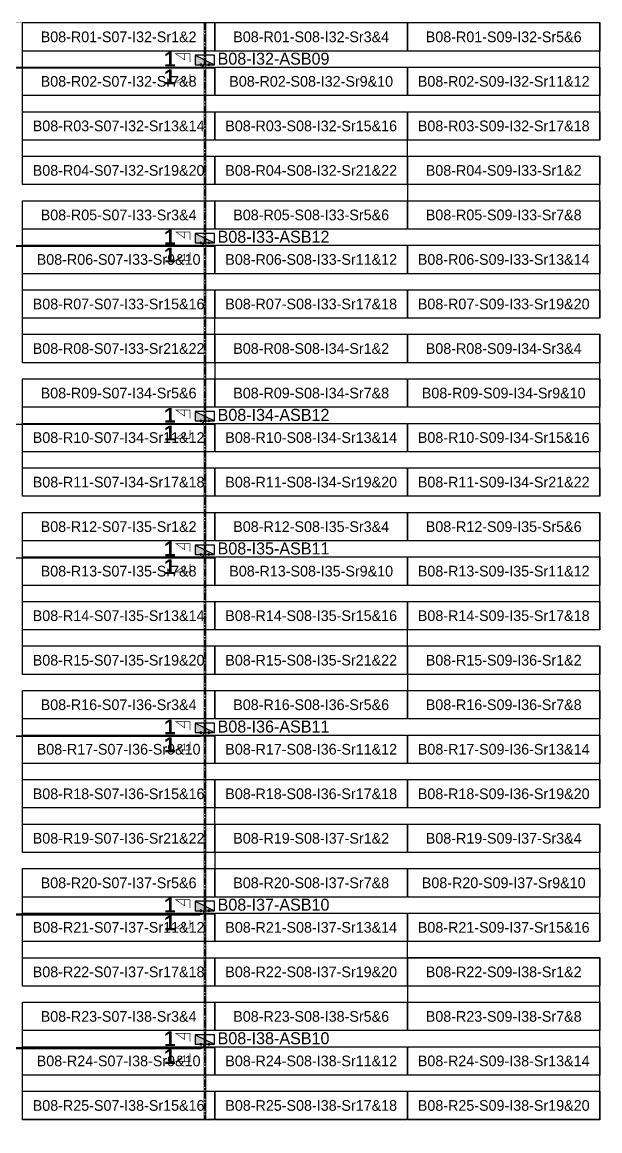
# Model space of a CAD drawing. Header units: metres. Extents: x 529746 to 530037, y 2674789 to 2675214.
# Drawn here: x 529940.2 to 530037.3, y 2675027.4 to 2675214.2 of the extents above; entities that cross this region are included whole.
import ezdxf
from ezdxf.enums import TextEntityAlignment as Align

# ---------------------------------------------------------------- set-up
doc = ezdxf.new("R2010")
doc.units = ezdxf.units.M
doc.linetypes.add('CENTER', pattern=[2, 1.25, -0.25, 0.25, -0.25])
doc.layers.add('Boundary-12.5 MW Block', color=6, linetype='Continuous', lineweight=9)
doc.layers.add('PILE', color=1, linetype='Continuous', lineweight=15)
for name, color, linetype in [('DC Trench BL-08', 40, 'Continuous'), ('E-Inverter Grouping', 2, 'Continuous'), ('Inverter Block-08', 7, 'Continuous'), ('LT Cable(AG) INV to LT Panel BL-08', 2, 'Continuous'), ('Messenger Wire Block-06 (Master Path)', 30, 'Continuous'), ('Messenger Wire Block-06 (MW Path)', 191, 'Continuous'), ('MMS Table Block-08', 8, 'Continuous'), ('Plan Line - DC BL-08', 40, 'Continuous'), ('Section Marking BL-08', 2, 'Continuous')]:
    doc.layers.add(name, color=color, linetype=linetype)
doc.styles.add('BoldTextStyle', font='arialbd.ttf')
doc.styles.get("Standard").update_dxf_attribs({"font": 'Adani Regular.ttf'})

# ---------------------------------------------------------------- blocks, each defined once
blk = doc.blocks.new('MMS Table (32.292 x 4.788)')
at = {"color": 0}
blk.add_lwpolyline([(0, -0.002), (0, 4.786), (32.292, 4.786), (32.292, -0.002)], close=True, dxfattribs=at)
at = {"color": 7}
blk.add_attdef('ID1', text='', height=1.8, dxfattribs=at).set_placement((16.146, 2.392), align=Align.MIDDLE_CENTER)
blk = doc.blocks.new('Inverter Block')
h = blk.add_hatch(color=0)
h.dxf.hatch_style = 1
h.paths.add_polyline_path([(-1.46, 2.27), (-1.46, 0.85), (1.46, 0.85)])
at = {"color": 0}
blk.add_lwpolyline([(1.46, 2.27), (-1.46, 2.27), (-1.46, 0.85), (1.46, 0.85)], close=True, dxfattribs=at)
blk.add_lwpolyline([(-1.46, 2.27), (1.46, 0.85)], dxfattribs=at)
at = {"layer": 'PILE'}
for centre in [(-0.61, 0.85), (0.61, 0.85)]:
    blk.add_circle(centre, 0.156, dxfattribs=at)
at = {"color": 7}
blk.add_attdef('ID', (-1.46, 3.01), '', height=1.8, dxfattribs=at)

msp = doc.modelspace()

# ---------------------------------------------------------------- linework, layer by layer
at = {"layer": 'Boundary-12.5 MW Block', "const_width": 0.05}
msp.add_lwpolyline([(529745.89, 2675214.08), (530037.32, 2675214.08), (530037.32, 2674789.29), (529745.89, 2674789.29)], close=True, dxfattribs=at)
at = {"layer": 'DC Trench BL-08', "color": 40, "const_width": 0.15}
msp.add_lwpolyline([(529971.05, 2675214.08), (529970.75, 2675214.08), (529970.75, 2675029.29), (529971.05, 2675029.29)], close=True, dxfattribs=at)
at = {"layer": 'E-Inverter Grouping'}
for points in [[(530037.32, 2675194.29), (530004.93, 2675194.29), (530004.93, 2675186.79), (529940.24, 2675186.79), (529940.24, 2675214.08), (530037.32, 2675214.08)], [(530037.32, 2675164.29), (529972.54, 2675164.29), (529972.54, 2675156.79), (529940.24, 2675156.79), (529940.24, 2675184.08), (530005.03, 2675184.08), (530005.03, 2675191.58), (530037.32, 2675191.58)], [(530037.32, 2675134.29), (529940.24, 2675134.29), (529940.24, 2675154.08), (529972.64, 2675154.08), (529972.64, 2675161.58), (530037.32, 2675161.58)], [(530037.32, 2675111.79), (530004.93, 2675111.79), (530004.93, 2675104.29), (529940.24, 2675104.29), (529940.24, 2675131.58), (530037.32, 2675131.58)], [(530037.32, 2675081.79), (529972.54, 2675081.79), (529972.54, 2675074.29), (529940.24, 2675074.29), (529940.24, 2675101.58), (530005.03, 2675101.58), (530005.03, 2675109.08), (530037.32, 2675109.08)]]:
    msp.add_lwpolyline(points, close=True, dxfattribs=at)
at = {"layer": 'E-Inverter Grouping', "color": 3}
for points in [[(529972.64, 2675071.58), (529972.64, 2675079.08), (530037.32, 2675079.08), (530037.32, 2675059.29), (530004.93, 2675059.29), (530004.93, 2675051.79), (529940.24, 2675051.79), (529940.24, 2675071.58)], [(530037.32, 2675029.29), (529940.24, 2675029.29), (529940.24, 2675049.08), (530005.03, 2675049.08), (530005.03, 2675056.58), (530037.32, 2675056.58)]]:
    msp.add_lwpolyline(points, close=True, dxfattribs=at)
at = {"layer": 'LT Cable(AG) INV to LT Panel BL-08'}
msp.add_lwpolyline([(529898.28, 2675003.25), (529898.76, 2675003.96, 0.14781), (529898.91, 2675004.46), (529898.91, 2675007.64, 0.210754), (529898.62, 2675008.3), (529891.93, 2675014.4, -0.210754), (529891.64, 2675015.07), (529891.64, 2675027.41, 0.0183), (529891.64, 2675027.47), (529891.54, 2675028.78, -0.0183), (529891.54, 2675028.85), (529891.54, 2675205.66, -0.414214), (529892.44, 2675206.56), (529970, 2675206.56, 0.414214), (529970.9, 2675207.46), (529970.9, 2675207.69)], format="xyb", dxfattribs=at)
at = {"layer": 'LT Cable(AG) INV to LT Panel BL-08', "color": 5}
for points in [[(529899.53, 2675003.67, -0.308695), (529898.96, 2675004.51), (529898.96, 2675007.66, 0.210754), (529898.67, 2675008.33), (529891.98, 2675014.43, -0.210754), (529891.69, 2675015.09), (529891.69, 2675027.41, 0.0183), (529891.69, 2675027.48), (529891.59, 2675028.79, -0.0183), (529891.59, 2675028.85), (529891.59, 2675175.61, -0.414214), (529892.49, 2675176.51), (529970, 2675176.51, 0.414214), (529970.9, 2675177.41), (529970.9, 2675177.69)], [(529899.53, 2675003.74, -0.292228), (529899.01, 2675004.56), (529899.01, 2675007.68, 0.210754), (529898.72, 2675008.35), (529892.03, 2675014.45, -0.210754), (529891.74, 2675015.11), (529891.74, 2675027.41, 0.0183), (529891.74, 2675027.48), (529891.64, 2675028.79, -0.0183), (529891.64, 2675028.85), (529891.64, 2675145.56, -0.414214), (529892.54, 2675146.46), (529970, 2675146.46, 0.414214), (529970.9, 2675147.36), (529970.9, 2675147.69)], [(529901.6, 2675003.71), (529899.96, 2675003.71, -0.414214), (529899.06, 2675004.61), (529899.06, 2675007.71, 0.210754), (529898.77, 2675008.37), (529892.08, 2675014.47, -0.210754), (529891.79, 2675015.13), (529891.79, 2675027.41, 0.0183), (529891.79, 2675027.48), (529891.69, 2675028.79, -0.0183), (529891.69, 2675028.86), (529891.69, 2675123.01, -0.414214), (529892.59, 2675123.91), (529970, 2675123.91, 0.414214), (529970.9, 2675124.81), (529970.9, 2675125.19)], [(529901.6, 2675003.76), (529900.01, 2675003.76, -0.414214), (529899.11, 2675004.66), (529899.11, 2675007.73, 0.210754), (529898.82, 2675008.39), (529892.13, 2675014.49, -0.210754), (529891.84, 2675015.16), (529891.84, 2675027.42, 0.0183), (529891.84, 2675027.48), (529891.74, 2675028.79, -0.0183), (529891.74, 2675028.86), (529891.74, 2675092.96, -0.414214), (529892.64, 2675093.86), (529970, 2675093.86, 0.414214), (529970.9, 2675094.76), (529970.9, 2675095.19)], [(529903.54, 2675003.81), (529900.06, 2675003.81, -0.414214), (529899.16, 2675004.71), (529899.16, 2675007.75, 0.210754), (529898.87, 2675008.41), (529892.18, 2675014.51, -0.210754), (529891.89, 2675015.18), (529891.89, 2675027.42, 0.0183), (529891.89, 2675027.48), (529891.79, 2675028.79, -0.0183), (529891.79, 2675028.86), (529891.79, 2675062.91, -0.414214), (529892.69, 2675063.81), (529970, 2675063.81, 0.414214), (529970.9, 2675064.71), (529970.9, 2675065.19)], [(529903.54, 2675003.86), (529900.11, 2675003.86, -0.414214), (529899.21, 2675004.76), (529899.21, 2675007.77, 0.210754), (529898.92, 2675008.44), (529892.23, 2675014.54, -0.210754), (529891.94, 2675015.2), (529891.94, 2675027.42, 0.0183), (529891.94, 2675027.48), (529891.84, 2675028.8, -0.0183), (529891.84, 2675028.86), (529891.84, 2675040.36, -0.414214), (529892.74, 2675041.26), (529970, 2675041.26, 0.414214), (529970.9, 2675042.16), (529970.9, 2675042.69)]]:
    msp.add_lwpolyline(points, format="xyb", dxfattribs=at)
at = {"layer": 'Messenger Wire Block-06 (Master Path)'}
for points in [[(529891.67, 2675206.44), (529972.54, 2675206.44)], [(529891.67, 2675176.44), (529972.54, 2675176.44)], [(529891.67, 2675146.44), (529972.54, 2675146.44)], [(529891.67, 2675123.94), (529972.54, 2675123.94)], [(529891.67, 2675093.94), (529972.54, 2675093.94)], [(529891.67, 2675063.94), (529972.54, 2675063.94)], [(529891.67, 2675041.44), (529972.54, 2675041.44)]]:
    msp.add_lwpolyline(points, dxfattribs=at)
at = {"layer": 'Messenger Wire Block-06 (MW Path)', "const_width": 0.1}
for points in [[(529891.67, 2675206.44), (529972.54, 2675206.44)], [(529891.67, 2675176.44), (529972.54, 2675176.44)], [(529891.67, 2675146.44), (529972.54, 2675146.44)], [(529891.67, 2675123.94), (529972.54, 2675123.94)], [(529891.67, 2675093.94), (529972.54, 2675093.94)], [(529891.67, 2675063.94), (529972.54, 2675063.94)], [(529891.67, 2675041.44), (529972.54, 2675041.44)]]:
    msp.add_lwpolyline(points, dxfattribs=at)
at = {"layer": 'Plan Line - DC BL-08', "color": 6, "linetype": 'CENTER'}
msp.add_lwpolyline([(529970.9, 2675214.08), (529970.9, 2675029.29)], dxfattribs=at)
at = {"layer": 'Section Marking BL-08', "color": 94, "lineweight": 35, "true_color": 0x00a500, "const_width": 0.1}
for points in [[(529968.4, 2675207.44), (529968.4, 2675208.83), (529966, 2675208.83), (529967.48, 2675207.82), (529967.48, 2675208.83)], [(529968.4, 2675205.44), (529968.4, 2675204.05), (529966, 2675204.05), (529967.48, 2675205.06), (529967.48, 2675204.05)], [(529968.4, 2675177.44), (529968.4, 2675178.83), (529966, 2675178.83), (529967.48, 2675177.82), (529967.48, 2675178.83)], [(529968.4, 2675175.44), (529968.4, 2675174.05), (529966, 2675174.05), (529967.48, 2675175.06), (529967.48, 2675174.05)], [(529968.4, 2675147.44), (529968.4, 2675148.83), (529966, 2675148.83), (529967.48, 2675147.82), (529967.48, 2675148.83)], [(529968.4, 2675145.44), (529968.4, 2675144.05), (529966, 2675144.05), (529967.48, 2675145.06), (529967.48, 2675144.05)], [(529968.4, 2675124.94), (529968.4, 2675126.33), (529966, 2675126.33), (529967.48, 2675125.32), (529967.48, 2675126.33)], [(529968.4, 2675122.94), (529968.4, 2675121.55), (529966, 2675121.55), (529967.48, 2675122.56), (529967.48, 2675121.55)], [(529968.4, 2675094.94), (529968.4, 2675096.33), (529966, 2675096.33), (529967.48, 2675095.32), (529967.48, 2675096.33)], [(529968.4, 2675092.94), (529968.4, 2675091.55), (529966, 2675091.55), (529967.48, 2675092.56), (529967.48, 2675091.55)], [(529968.4, 2675064.94), (529968.4, 2675066.33), (529966, 2675066.33), (529967.48, 2675065.32), (529967.48, 2675066.33)], [(529968.4, 2675062.94), (529968.4, 2675061.55), (529966, 2675061.55), (529967.48, 2675062.56), (529967.48, 2675061.55)], [(529968.4, 2675042.44), (529968.4, 2675043.83), (529966, 2675043.83), (529967.48, 2675042.82), (529967.48, 2675043.83)], [(529968.4, 2675040.44), (529968.4, 2675039.05), (529966, 2675039.05), (529967.48, 2675040.06), (529967.48, 2675039.05)]]:
    msp.add_lwpolyline(points, dxfattribs=at)

# ---------------------------------------------------------------- block references
at = {"layer": 'Inverter Block-08'}
ref = msp.add_blockref('Inverter Block', (529970.9, 2675206.03), dxfattribs=dict(at, xscale=1.124999999976148, yscale=1.124999999976148, zscale=1.124999999976148))
ref.add_attrib('ID', 'B08-I32-ASB09', (529973.04, 2675206.99), dxfattribs={"layer": '0', "color": 7, "height": 2.025})
ref = msp.add_blockref('Inverter Block', (529970.9, 2675176.03), dxfattribs=dict(at, xscale=1.124999999976148, yscale=1.124999999976148, zscale=1.124999999976148))
ref.add_attrib('ID', 'B08-I33-ASB12', (529973.04, 2675176.99), dxfattribs={"layer": '0', "color": 7, "height": 2.025})
ref = msp.add_blockref('Inverter Block', (529970.9, 2675146.03), dxfattribs=dict(at, xscale=1.124999999976148, yscale=1.124999999976148, zscale=1.124999999976148))
ref.add_attrib('ID', 'B08-I34-ASB12', (529973.04, 2675146.99), dxfattribs={"layer": '0', "color": 7, "height": 2.025})
ref = msp.add_blockref('Inverter Block', (529970.9, 2675123.53), dxfattribs=dict(at, xscale=1.124999999976148, yscale=1.124999999976148, zscale=1.124999999976148))
ref.add_attrib('ID', 'B08-I35-ASB11', (529973.04, 2675124.49), dxfattribs={"layer": '0', "color": 7, "height": 2.025})
ref = msp.add_blockref('Inverter Block', (529970.9, 2675093.53), dxfattribs=dict(at, xscale=1.124999999976148, yscale=1.124999999976148, zscale=1.124999999976148))
ref.add_attrib('ID', 'B08-I36-ASB11', (529973.04, 2675094.49), dxfattribs={"layer": '0', "color": 7, "height": 2.025})
ref = msp.add_blockref('Inverter Block', (529970.9, 2675063.53), dxfattribs=dict(at, xscale=1.124999999976148, yscale=1.124999999976148, zscale=1.124999999976148))
ref.add_attrib('ID', 'B08-I37-ASB10', (529973.04, 2675064.49), dxfattribs={"layer": '0', "color": 7, "height": 2.025})
ref = msp.add_blockref('Inverter Block', (529970.9, 2675041.03), dxfattribs=dict(at, xscale=1.124999999976148, yscale=1.124999999976148, zscale=1.124999999976148))
ref.add_attrib('ID', 'B08-I38-ASB10', (529973.04, 2675041.99), dxfattribs={"layer": '0', "color": 7, "height": 2.025})
at = {"layer": 'MMS Table Block-08'}
for p, values in [((529940.24, 2675209.29), {'ID1': 'B08-R01-S07-I32-Sr1&2'}), ((529972.64, 2675209.29), {'ID1': 'B08-R01-S08-I32-Sr3&4'}), ((530005.03, 2675209.29), {'ID1': 'B08-R01-S09-I32-Sr5&6'}), ((529940.24, 2675201.79), {'ID1': 'B08-R02-S07-I32-Sr7&8'}), ((529972.64, 2675201.79), {'ID1': 'B08-R02-S08-I32-Sr9&10'}), ((530005.03, 2675201.79), {'ID1': 'B08-R02-S09-I32-Sr11&12'}), ((529940.24, 2675194.29), {'ID1': 'B08-R03-S07-I32-Sr13&14'}), ((529972.64, 2675194.29), {'ID1': 'B08-R03-S08-I32-Sr15&16'}), ((530005.03, 2675194.29), {'ID1': 'B08-R03-S09-I32-Sr17&18'}), ((529940.24, 2675186.79), {'ID1': 'B08-R04-S07-I32-Sr19&20'}), ((529972.64, 2675186.79), {'ID1': 'B08-R04-S08-I32-Sr21&22'}), ((530005.03, 2675186.79), {'ID1': 'B08-R04-S09-I33-Sr1&2'}), ((529940.24, 2675179.29), {'ID1': 'B08-R05-S07-I33-Sr3&4'}), ((529972.64, 2675179.29), {'ID1': 'B08-R05-S08-I33-Sr5&6'}), ((530005.03, 2675179.29), {'ID1': 'B08-R05-S09-I33-Sr7&8'}), ((529940.24, 2675171.79), {'ID1': 'B08-R06-S07-I33-Sr9&10'}), ((529972.64, 2675171.79), {'ID1': 'B08-R06-S08-I33-Sr11&12'}), ((530005.03, 2675171.79), {'ID1': 'B08-R06-S09-I33-Sr13&14'}), ((529940.24, 2675164.29), {'ID1': 'B08-R07-S07-I33-Sr15&16'}), ((529972.64, 2675164.29), {'ID1': 'B08-R07-S08-I33-Sr17&18'}), ((530005.03, 2675164.29), {'ID1': 'B08-R07-S09-I33-Sr19&20'}), ((529940.24, 2675156.79), {'ID1': 'B08-R08-S07-I33-Sr21&22'}), ((529972.64, 2675156.79), {'ID1': 'B08-R08-S08-I34-Sr1&2'}), ((530005.03, 2675156.79), {'ID1': 'B08-R08-S09-I34-Sr3&4'}), ((529940.24, 2675149.29), {'ID1': 'B08-R09-S07-I34-Sr5&6'}), ((529972.64, 2675149.29), {'ID1': 'B08-R09-S08-I34-Sr7&8'}), ((530005.03, 2675149.29), {'ID1': 'B08-R09-S09-I34-Sr9&10'}), ((529940.24, 2675141.79), {'ID1': 'B08-R10-S07-I34-Sr11&12'}), ((529972.64, 2675141.79), {'ID1': 'B08-R10-S08-I34-Sr13&14'}), ((530005.03, 2675141.79), {'ID1': 'B08-R10-S09-I34-Sr15&16'}), ((529940.24, 2675134.29), {'ID1': 'B08-R11-S07-I34-Sr17&18'}), ((529972.64, 2675134.29), {'ID1': 'B08-R11-S08-I34-Sr19&20'}), ((530005.03, 2675134.29), {'ID1': 'B08-R11-S09-I34-Sr21&22'}), ((529940.24, 2675126.79), {'ID1': 'B08-R12-S07-I35-Sr1&2'}), ((529972.64, 2675126.79), {'ID1': 'B08-R12-S08-I35-Sr3&4'}), ((530005.03, 2675126.79), {'ID1': 'B08-R12-S09-I35-Sr5&6'}), ((529940.24, 2675119.29), {'ID1': 'B08-R13-S07-I35-Sr7&8'}), ((529972.64, 2675119.29), {'ID1': 'B08-R13-S08-I35-Sr9&10'}), ((530005.03, 2675119.29), {'ID1': 'B08-R13-S09-I35-Sr11&12'}), ((529940.24, 2675111.79), {'ID1': 'B08-R14-S07-I35-Sr13&14'}), ((529972.64, 2675111.79), {'ID1': 'B08-R14-S08-I35-Sr15&16'}), ((530005.03, 2675111.79), {'ID1': 'B08-R14-S09-I35-Sr17&18'}), ((529940.24, 2675104.29), {'ID1': 'B08-R15-S07-I35-Sr19&20'}), ((529972.64, 2675104.29), {'ID1': 'B08-R15-S08-I35-Sr21&22'}), ((530005.03, 2675104.29), {'ID1': 'B08-R15-S09-I36-Sr1&2'}), ((529940.24, 2675096.79), {'ID1': 'B08-R16-S07-I36-Sr3&4'}), ((529972.64, 2675096.79), {'ID1': 'B08-R16-S08-I36-Sr5&6'}), ((530005.03, 2675096.79), {'ID1': 'B08-R16-S09-I36-Sr7&8'}), ((529940.24, 2675089.29), {'ID1': 'B08-R17-S07-I36-Sr9&10'}), ((529972.64, 2675089.29), {'ID1': 'B08-R17-S08-I36-Sr11&12'}), ((530005.03, 2675089.29), {'ID1': 'B08-R17-S09-I36-Sr13&14'}), ((529940.24, 2675081.79), {'ID1': 'B08-R18-S07-I36-Sr15&16'}), ((529972.64, 2675081.79), {'ID1': 'B08-R18-S08-I36-Sr17&18'}), ((530005.03, 2675081.79), {'ID1': 'B08-R18-S09-I36-Sr19&20'}), ((529940.24, 2675074.29), {'ID1': 'B08-R19-S07-I36-Sr21&22'}), ((529972.64, 2675074.29), {'ID1': 'B08-R19-S08-I37-Sr1&2'}), ((530005.03, 2675074.29), {'ID1': 'B08-R19-S09-I37-Sr3&4'}), ((529940.24, 2675066.79), {'ID1': 'B08-R20-S07-I37-Sr5&6'}), ((529972.64, 2675066.79), {'ID1': 'B08-R20-S08-I37-Sr7&8'}), ((530005.03, 2675066.79), {'ID1': 'B08-R20-S09-I37-Sr9&10'}), ((529940.24, 2675059.29), {'ID1': 'B08-R21-S07-I37-Sr11&12'}), ((529972.64, 2675059.29), {'ID1': 'B08-R21-S08-I37-Sr13&14'}), ((530005.03, 2675059.29), {'ID1': 'B08-R21-S09-I37-Sr15&16'}), ((529940.24, 2675051.79), {'ID1': 'B08-R22-S07-I37-Sr17&18'}), ((529972.64, 2675051.79), {'ID1': 'B08-R22-S08-I37-Sr19&20'}), ((530005.03, 2675051.79), {'ID1': 'B08-R22-S09-I38-Sr1&2'}), ((529940.24, 2675044.29), {'ID1': 'B08-R23-S07-I38-Sr3&4'}), ((529972.64, 2675044.29), {'ID1': 'B08-R23-S08-I38-Sr5&6'}), ((530005.03, 2675044.29), {'ID1': 'B08-R23-S09-I38-Sr7&8'}), ((529940.24, 2675036.79), {'ID1': 'B08-R24-S07-I38-Sr9&10'}), ((529972.64, 2675036.79), {'ID1': 'B08-R24-S08-I38-Sr11&12'}), ((530005.03, 2675036.79), {'ID1': 'B08-R24-S09-I38-Sr13&14'}), ((529940.24, 2675029.29), {'ID1': 'B08-R25-S07-I38-Sr15&16'}), ((529972.64, 2675029.29), {'ID1': 'B08-R25-S08-I38-Sr17&18'}), ((530005.03, 2675029.29), {'ID1': 'B08-R25-S09-I38-Sr19&20'})]:
    msp.add_blockref('MMS Table (32.292 x 4.788)', p, dxfattribs=at).add_auto_attribs(values)

# ---------------------------------------------------------------- texts
at = {"layer": 'Section Marking BL-08', "color": 94, "true_color": 0x00a500, "style": 'BoldTextStyle'}
for p in [(529965, 2675207.94), (529965, 2675204.94), (529965, 2675177.94), (529965, 2675174.94), (529965, 2675147.94), (529965, 2675144.94), (529965, 2675125.44), (529965, 2675122.44), (529965, 2675095.44), (529965, 2675092.44), (529965, 2675065.44), (529965, 2675062.44), (529965, 2675042.94), (529965, 2675039.94)]:
    msp.add_text('1', height=2.5, dxfattribs=at).set_placement(p, align=Align.MIDDLE_CENTER)

doc.saveas('drawing.dxf')
